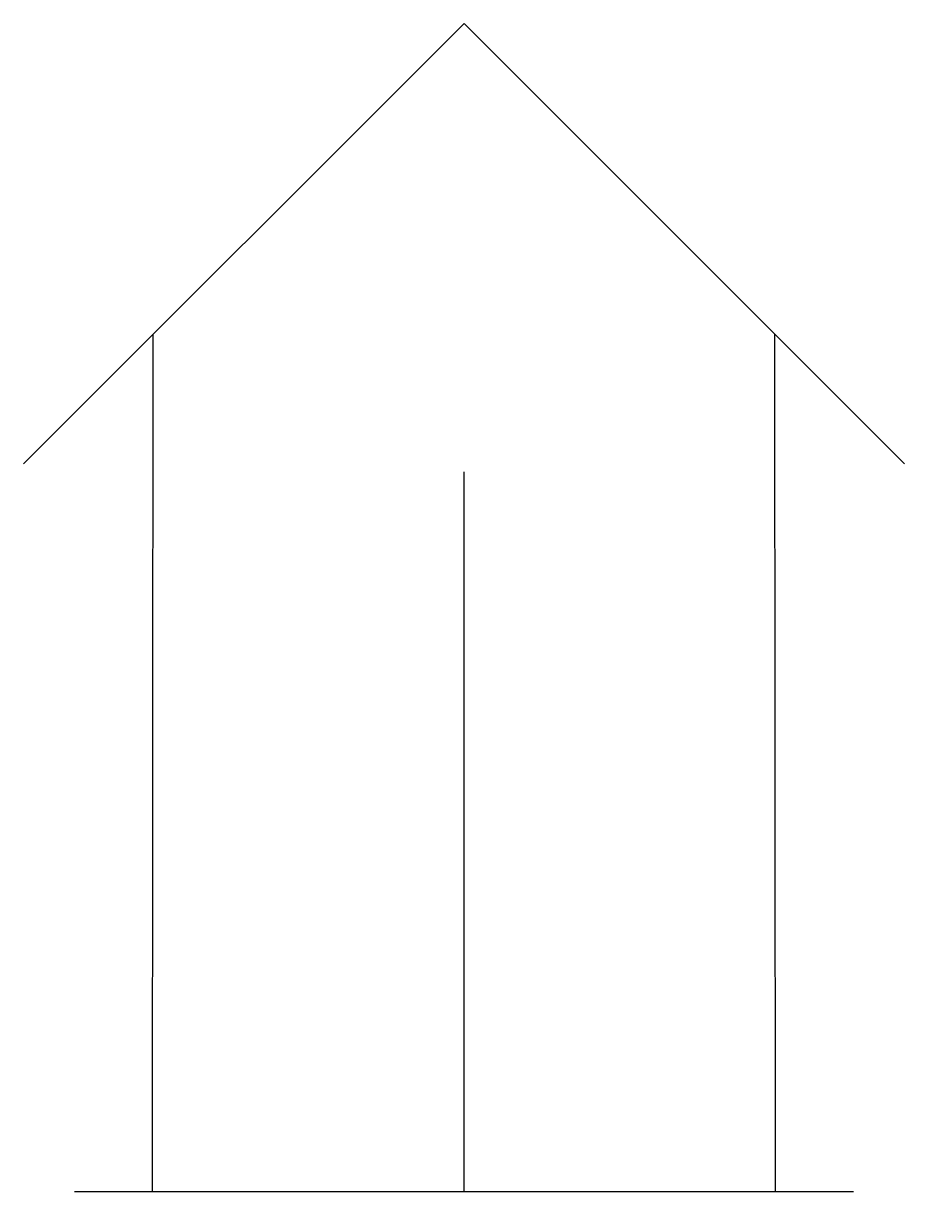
# Model space of a CAD drawing. Extents: x -1.13 to 1.13, y 0 to 3.
import ezdxf

# ---------------------------------------------------------------- set-up
doc = ezdxf.new("R2010")
doc.units = 0
doc.layers.get('0').update_dxf_attribs({"linetype": 'CONTINUOUS'})

msp = doc.modelspace()

# ---------------------------------------------------------------- linework, layer by layer
at = {"color": 0}
for p, q in [((0, 3), (-1.1314, 1.8686)), ((0, 3), (1.1314, 1.8686)), ((-0.8, 0), (-0.798, 2.202)), ((0.8, 0), (0.7985, 2.2015)), ((0, 0), (0, 1.848)), ((-1, 0), (1, 0))]:
    msp.add_line(p, q, dxfattribs=at)

doc.saveas('drawing.dxf')
